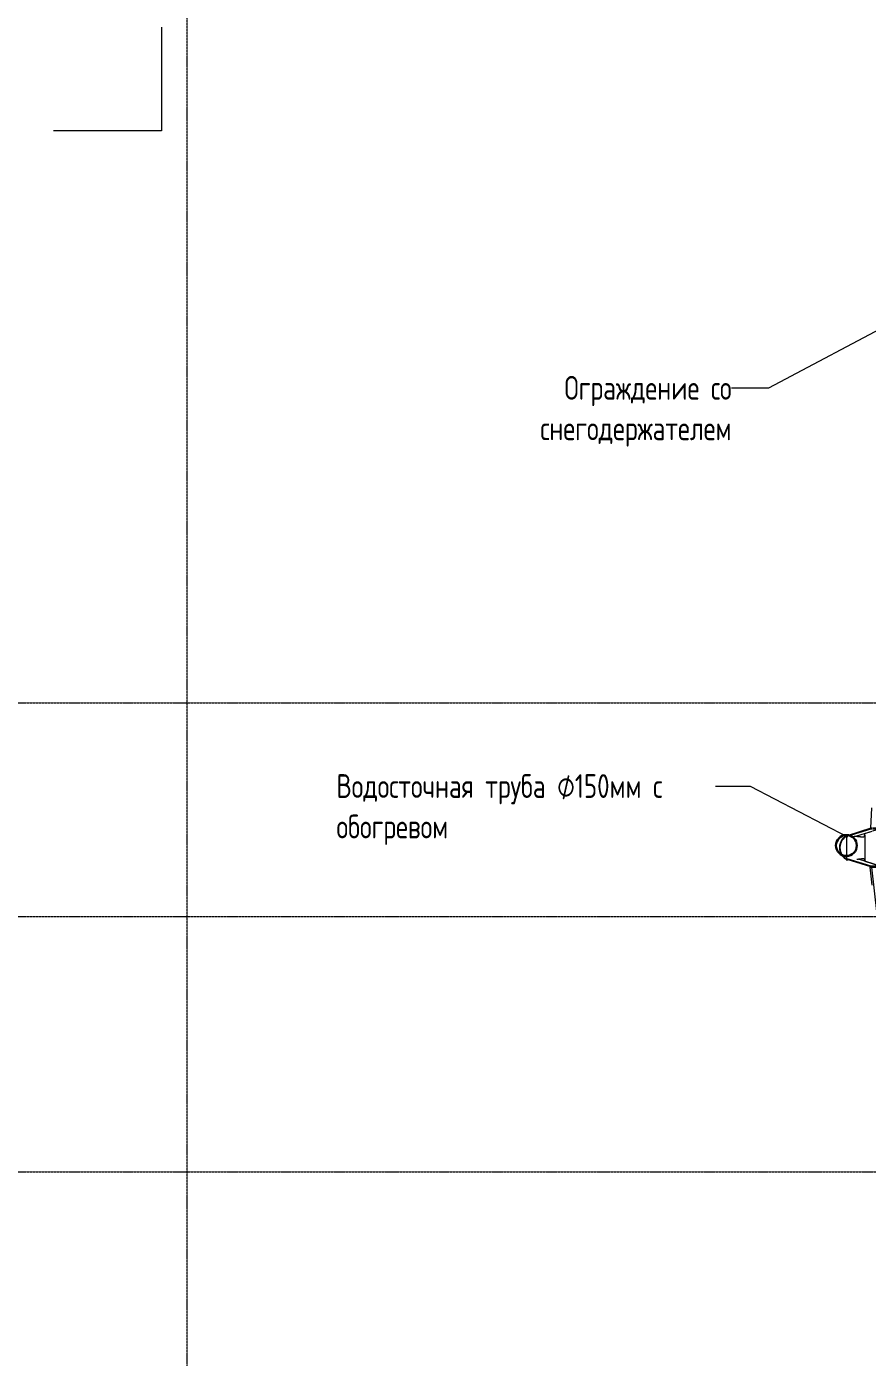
# Model space of a CAD drawing. Header units: millimetres. Extents: x -10178924 to 11692288, y -947381 to 58396.
# Drawn here: x -7852 to -773, y -568242 to -557036 of the extents above; entities that cross this region are included whole.
import ezdxf

# ---------------------------------------------------------------- set-up
doc = ezdxf.new("R2010")
doc.units = ezdxf.units.MM
doc.linetypes.add('ADSK_Линия сетки', pattern=[25, 20, -2.5, 0, -2.5])
for name, color, linetype, lineweight in [('Аннотация', 7, 'Continuous', 18), ('Антураж', 7, 'Continuous', 18), ('Обобщенные модели', 7, 'Continuous', 18), ('Оси', 253, 'Continuous', 9)]:
    doc.layers.add(name, color=color, linetype=linetype, lineweight=lineweight)
doc.layers.add('Линии', color=7, linetype='Continuous', lineweight=9, true_color=0x00a600)
doc.styles.add('GOST Common_3', font='GOST_Common.ttf', dxfattribs={"width": 0.8, "height": 350})

# ---------------------------------------------------------------- blocks, each defined once
blk = doc.blocks.new('Водосток - Тип 1 _карниз больше 490мм_-5158525-План кровли АР')
at = {"layer": 'Обобщенные модели'}
for p, q in [((19, 445), (29, 445)), ((38, 445), (125, 445)), ((125, 445), (218, 445)), ((227, 445), (231, 445)), ((125, 295), (19, 295)), ((231, 295), (125, 295))]:
    blk.add_line(p, q, dxfattribs=at)
for points, knots in [([(28, 442), (27, 443), (24, 444), (21, 445), (19, 445)], [-0.1002295, -0.1002295, -0.1002295, -0.1002295, -0.0588235, 0, 0, 0, 0]), ([(19, 295), (21, 295), (25, 296), (29, 299), (31, 302), (32, 305), (32, 307), (32, 309), (32, 312), (32, 314), (32, 316), (32, 319), (32, 321), (31, 324), (31, 327), (31, 330), (30, 333), (30, 336), (29, 339), (29, 342), (29, 346), (28, 350), (28, 356), (28, 361), (28, 363)], [-1, -1, -1, -1, -0.9411765, -0.8823529, -0.8529412, -0.8235294, -0.8088235, -0.7941176, -0.7794118, -0.7647059, -0.75, -0.7352941, -0.7205882, -0.7058824, -0.6911765, -0.6764706, -0.6617647, -0.6470588, -0.6323529, -0.6176471, -0.6029412, -0.5882353, -0.5588235, -0.5294118, -0.5294118, -0.5294118, -0.5294118]), ([(222, 391), (222, 389), (222, 384), (223, 375), (223, 365), (222, 356), (222, 350), (221, 346), (221, 342), (221, 339), (220, 336), (220, 333), (219, 330), (219, 327), (219, 324), (218, 321), (218, 319), (218, 316), (218, 314), (218, 312), (218, 309), (218, 307), (218, 305), (219, 302), (221, 299), (225, 296), (229, 295), (231, 295)], [-0.5882353, -0.5882353, -0.5882353, -0.5882353, -0.5588235, -0.5294118, -0.4705882, -0.4411765, -0.4117647, -0.3970588, -0.3823529, -0.3676471, -0.3529412, -0.3382353, -0.3235294, -0.3088235, -0.2941176, -0.2794118, -0.2647059, -0.25, -0.2352941, -0.2205882, -0.2058824, -0.1911765, -0.1764706, -0.1470588, -0.1176471, -0.0588235, 0, 0, 0, 0])]:
    blk.add_open_spline(points, degree=3, knots=knots, dxfattribs=at)
blk.add_open_spline([(231, 445), (230, 445), (229, 445), (227, 445)], degree=3, dxfattribs=at)
blk = doc.blocks.new('Антураж 13 - Антураж 13-5662834-План кровли АР')
at = {"layer": 'Антураж'}
for p, q in [((452, 1161), (736, 9176)), ((739, 9179), (454, 1164)), ((-483, 8048), (-479, 8172)), ((-471, 8172), (-479, 8172)), ((-479, 8172), (-464, 8171)), ((-466, 8172), (-472, 8172)), ((-472, 8172), (-469, 8172)), ((-465, 8172), (-471, 8172)), ((-469, 8172), (-468, 8172)), ((-469, 8049), (-464, 8171)), ((-468, 8172), (-465, 8172)), ((-398, 8172), (-466, 8172)), ((-464, 8171), (-394, 8171)), ((-649, 738), (-394, 7937)), ((-389, 7941), (-645, 739)), ((446, 992), (450, 1116)), ((-743, 739), (-737, 910)), ((-743, 738), (-944, 675)), ((-943, 670), (-742, 734)), ((-737, 710), (-864, 670)), ((-737, 710), (-797, 691)), ((-797, 691), (-797, 676)), ((-737, 738), (-743, 739)), ((-738, 738), (-743, 738)), ((-742, 734), (-743, 738)), ((-742, 734), (-737, 734)), ((-645, 739), (-729, 712)), ((-649, 738), (-729, 738)), ((-729, 734), (-662, 734)), ((-662, 734), (-729, 713)), ((-663, 738), (-662, 734)), ((-743, 413), (-944, 475)), ((-742, 417), (-943, 480)), ((-663, 417), (-849, 476)), ((-796, 470), (-796, 459)), ((-796, 459), (-655, 415)), ((-754, 409), (-739, 411)), ((-754, 409), (-737, 259)), ((-742, 417), (-743, 413)), ((-743, 413), (-664, 413)), ((-663, 417), (-742, 417)), ((-739, 411), (-660, 411)), ((-739, 411), (-672, -189)), ((-664, 413), (-663, 417)), ((-660, 411), (-611, -29)), ((-655, 415), (-590, -167)), ((-587, -187), (-240, 202)), ((-606, -76), (-595, -173)), ((-672, -189), (-687, -191)), ((-687, -191), (-679, -191)), ((-677, -190), (-680, -190)), ((-680, -190), (-674, -190)), ((-679, -191), (-673, -190)), ((-675, -190), (-677, -190)), ((-673, -190), (-675, -190)), ((-674, -190), (-601, -190)), ((-596, -189), (-672, -189)), ((-588, -182), (-587, -187))]:
    blk.add_line(p, q, dxfattribs=at)
for centre, major_axis, end_param in [((-921, 575), (0, 103), 2.881291), ((-921, 575), (0, 98.5), 2.881291), ((-842, 575), (0, 98.5), 0.280977)]:
    blk.add_ellipse(centre, major_axis=major_axis, ratio=0.849709, start_param=0.260302, end_param=end_param, dxfattribs=at)
blk = doc.blocks.new('Кровля')
at = {"layer": 'Аннотация', "lineweight": 9}
for p, q in [((-6716, 7484), (-6716, 6609)), ((-7589, 6609), (-7626, 6609)), ((-6716, 6609), (-7589, 6609)), ((-246, 5165), (-1607, 4442)), ((-1607, 4442), (-1918, 4442)), ((-2015, 1089), (-2053, 1089)), ((-1756, 1089), (-2015, 1089)), ((-939, 662), (-1756, 1089))]:
    blk.add_line(p, q, dxfattribs=at)
at = {"layer": 'Линии', "color": 7, "lineweight": 30}
blk.add_circle((-950, 592), 88, dxfattribs=at)
at = {"layer": 'Оси', "linetype": 'ADSK_Линия сетки'}
for p, q in [((-6500, -5631), (-6500, 44110)), ((-13798, 1795), (50233, 1795)), ((-13798, -5), (50233, -5)), ((-13798, -2155), (56005, -2155))]:
    blk.add_line(p, q, dxfattribs=at)
at = {"layer": 'Антураж'}
blk.add_blockref('Антураж 13 - Антураж 13-5662834-План кровли АР', (0, 0), dxfattribs=at)
at = {"layer": 'Обобщенные модели', "rotation": 90.27247415019644}
blk.add_blockref('Водосток - Тип 1 _карниз больше 490мм_-5158525-План кровли АР', (-500, 449), dxfattribs=at)
at = {"layer": 'Аннотация', "lineweight": 9, "char_height": 200, "line_spacing_factor": 1.022766, "style": 'GOST Common_3'}
for s, insert, width, attachment_point in [('\\pxqr,t1.8,3.6,5.4,7.2,9,10.8,12.6,14.4,16.2,18,19.8,21.6,23.4,25.2,27,28.8,30.6,32.4,34.2,36,37.8,39.6,41.4,43.2,45,46.8,48.6,50.4,52.2,54,55.8,57.6;{Ограждение со снегодержателем}', (-1917, 4546), 2434.5, 3), ('\\pxt1.8,3.6,5.4,7.2,9,10.8,12.6,14.4,16.2,18,19.8,21.6,23.4,25.2,27,28.8,30.6,32.4,34.2,36,37.8,39.6,41.4,43.2,45,46.8,48.6,50.4,52.2,54,55.8,57.6;{Водосточная труба ⌀150мм с обогревом}', (-5243, 1193), 3226.5, 1)]:
    blk.add_mtext(s, dxfattribs=dict(at, insert=insert, width=width, attachment_point=attachment_point))

msp = doc.modelspace()

# ---------------------------------------------------------------- block references
msp.add_blockref('Кровля', (0, -564523.7))

doc.saveas('drawing.dxf')
